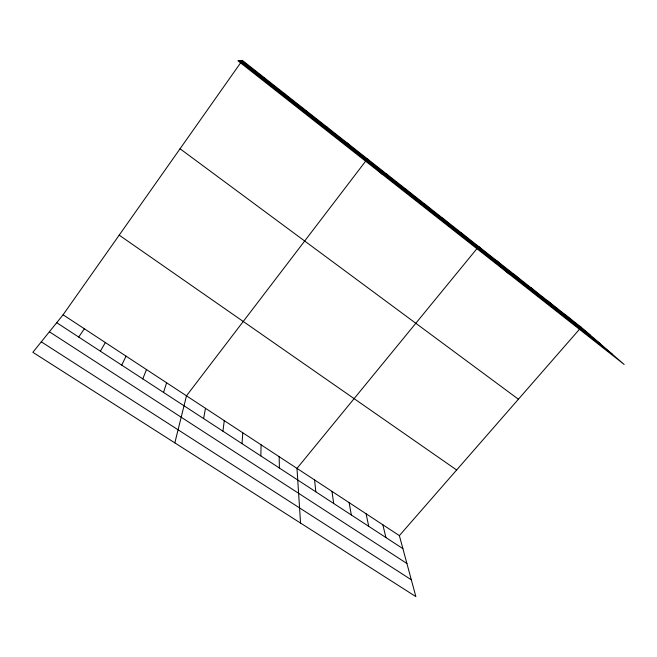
<?xml version="1.0" encoding="UTF-8"?>
<svg xmlns="http://www.w3.org/2000/svg" width="657" height="657" viewBox="0 0 657 657"><rect width="100%" height="100%" fill="white"/><g stroke="black" fill="none" stroke-linecap="round" stroke-linejoin="round"><path stroke-width="0.99" d="M260.837 455.925L261.092 444.822M242.014 443.639L242.803 432.807M222.937 431.189L224.275 420.644M203.604 418.575L205.501 408.317M174.836 442.875L186.481 395.826L367.394 158.863L382.136 174.179M263.769 78.068L263.974 77.419M163.544 392.426L166.615 382.785M142.783 378.875L146.478 369.562M121.726 365.136L126.062 356.151M100.365 351.191L105.358 342.56M78.7 337.049L84.367 328.771M63.08 314.793L399.366 535.619L415.873 596.622L32.85 352.308L63.08 314.793L240.569 62.883M399.366 535.619L581.215 327.26L624.15 364.446L237.9 60.789L242.334 60.378L581.215 327.26M41.292 341.829L411.315 579.778M49.382 331.785L406.913 563.501M56.707 322.694L402.889 548.636M119.196 235.149L456.648 469.993M180.059 148.769L518.406 399.226M241.406 60.46L590.306 335.136M240.339 60.559L600.736 344.169M239.148 60.674L612.217 354.115M564.692 314.243L573.364 321.79M547.946 301.054L556.175 308.264M530.979 287.692L538.756 294.55M513.774 274.15L521.1 280.654M496.347 260.427L503.196 266.553M508.814 273.772L478.682 246.506L296.98 468.384L300.561 523.071M460.771 232.406L466.618 237.76M442.613 218.099L447.943 223.06M424.2 203.604L428.996 208.138M405.525 188.896L409.771 193.01M386.595 173.99L390.274 177.661M347.315 143.054L349.795 145.788M326.948 127.015L328.779 129.248M306.269 110.729L307.443 112.454M285.278 94.197L285.779 95.396M382.834 524.762L385.922 537.557M366.089 513.766L368.733 526.347M349.13 502.63L351.323 514.981M331.966 491.362L333.699 503.476M314.588 479.947L315.836 491.822M279.151 456.681L279.414 468.047"/></g></svg>
